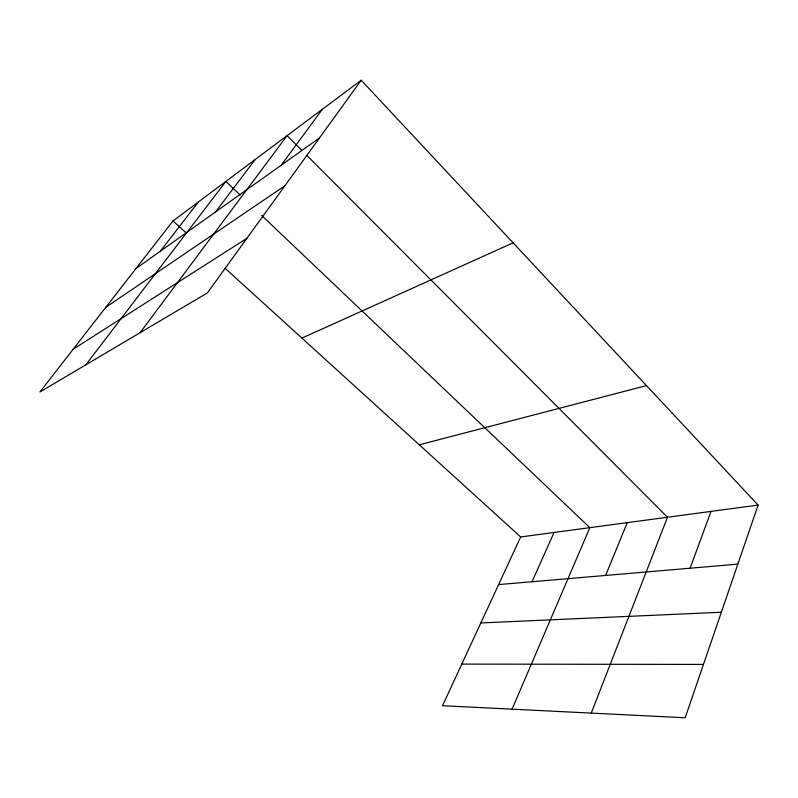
<?xml version="1.0" encoding="UTF-8"?>
<svg xmlns="http://www.w3.org/2000/svg" width="798" height="798" viewBox="0 0 798 798"><rect width="100%" height="100%" fill="white"/><g stroke="black" fill="none" stroke-linecap="round" stroke-linejoin="round"><path stroke-width="1.2" d="M758.1 505.084L685.173 717.771L442.521 705.711L520.675 536.944L758.1 505.084L361.215 80.229L173.016 220.946L39.9 391.988L207.45 292.866L361.215 80.229M690.13 568.216L710.988 511.408M591.258 713.103L667.497 517.244L306.981 155.55M605.612 575.438L627.238 522.65M512.077 709.173L589.852 527.668L261.714 215.48M532.047 581.722L554.041 532.475M281.225 165.186L322.322 109.306M140.069 332.726L287.12 135.63L301.804 150.353M215.55 211.939L255.121 159.56M85.785 364.836L225.894 181.405L240.218 195.041M160.388 251.19L198.323 202.024M135.919 268.607L319.449 137.984M105.775 307.34L284.906 185.754M73.167 349.235L246.911 238.303M301.923 338.113L513.114 242.831M419.289 444.795L646.49 385.604M498.62 584.585L737.851 564.136M480.855 622.949L721.362 612.246M461.793 664.096L703.467 664.415M173.016 220.946L186.702 233.385M224.956 268.148L520.675 536.944"/></g></svg>
